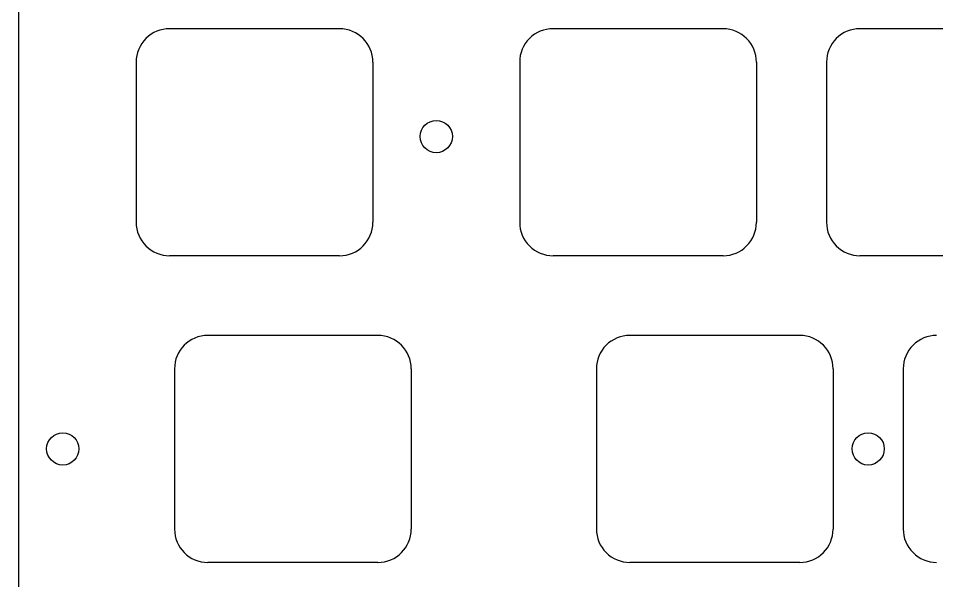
# Model space of a CAD drawing. Header units: millimetres. Extents: x -10 to 277, y -95 to 18.
# Drawn here: x -9.9 to 47.1, y -46.3 to -11.4 of the extents above; entities that cross this region are included whole.
import ezdxf

# ---------------------------------------------------------------- set-up
doc = ezdxf.new("R2010")
doc.units = ezdxf.units.MM
doc.header["$MEASUREMENT"] = 0
doc.layers.add('BLACK', color=7, linetype='CONTINUOUS')
doc.layers.add('Edge.Cuts', color=53, linetype='CONTINUOUS')

msp = doc.modelspace()

# ---------------------------------------------------------------- linework, layer by layer
at = {"layer": 'BLACK', "linetype": 'Continuous'}
for p, q in [((12.41875, -31.05), (1.868749, -31.05)), ((-0.20625, -33.125), (-0.20625, -43.075001)), ((14.49375, -33.125), (14.49375, -43.075)), ((12.41875, -45.15), (1.86875, -45.15))]:
    msp.add_line(p, q, dxfattribs=at)
at = {"layer": 'BLACK'}
for centre, radius, start, end in [((1.868754, -33.125004), 2.075004, 90.0001381, 179.9998896), ((12.41875, -33.125), 2.075, 0, 90), ((1.868752, -43.074998), 2.075002, 180.0000828, 269.9999448), ((12.41875, -43.075), 2.075, 270, 0)]:
    msp.add_arc(centre, radius, start, end, dxfattribs=at)
at = {"layer": 'Edge.Cuts', "linetype": 'Continuous'}
for p, q in [((-9.9, 16.026), (-9.9, -93.226)), ((10.0375, -12), (-0.5125, -12)), ((33.85, -12), (23.3, -12)), ((52.9, -12), (42.35, -12)), ((-2.587499, -14.074999), (-2.587499, -24.025001)), ((12.1125, -14.075), (12.112501, -14.075)), ((12.112501, -14.075), (12.112501, -24.025)), ((21.225, -14.075), (21.225, -24.025)), ((35.925, -14.075), (35.925, -24.025)), ((40.275, -14.075), (40.275, -24.025)), ((10.0375, -26.1), (-0.5125, -26.1)), ((33.85, -26.1), (23.3, -26.1)), ((52.9, -26.1), (42.35, -26.1)), ((38.6125, -31.05), (28.0625, -31.05)), ((25.9875, -33.125), (25.9875, -43.075)), ((40.6875, -33.125), (40.6875, -43.075)), ((45.0375, -33.125), (45.0375, -43.075)), ((38.6125, -45.15), (28.0625, -45.15))]:
    msp.add_line(p, q, dxfattribs=at)
at = {"layer": 'Edge.Cuts'}
for centre in [(16.04875, -18.7), (-7.14375, -38.1), (42.8625, -38.1)]:
    msp.add_circle(centre, 1, dxfattribs=at)
for centre, radius, start, end in [((-0.512528, -14.075015), 2.074971, 89.9992269, 179.9995582), ((10.037472, -14.075015), 2.075015, 0.0004142, 89.9992269), ((23.299972, -14.075015), 2.074972, 89.9992269, 179.9995858), ((33.849972, -14.075015), 2.075015, 0.0004142, 89.9992269), ((42.349972, -14.075015), 2.074972, 89.9992269, 179.9995858), ((-0.512528, -24.025015), 2.074985, 179.9996134, 270.0007731), ((10.037472, -24.025015), 2.075029, 270.0007731, 0.0004142), ((23.299972, -24.025015), 2.074985, 179.9995858, 270.0007731), ((33.849972, -24.025015), 2.075028, 270.0007731, 0.0004142), ((42.349972, -24.025015), 2.074985, 179.9995858, 270.0007731), ((28.062472, -33.125015), 2.074972, 89.9992269, 179.9995858), ((38.612472, -33.125015), 2.075015, 0.0004142, 89.9992269), ((47.112472, -33.125015), 2.074972, 89.9992269, 179.9995858), ((28.062472, -43.075015), 2.074985, 179.9995858, 270.0007731), ((38.612472, -43.075015), 2.075028, 270.0007731, 0.0004142), ((47.112472, -43.075015), 2.074985, 179.9995858, 270.0007731)]:
    msp.add_arc(centre, radius, start, end, dxfattribs=at)

doc.saveas('drawing.dxf')
